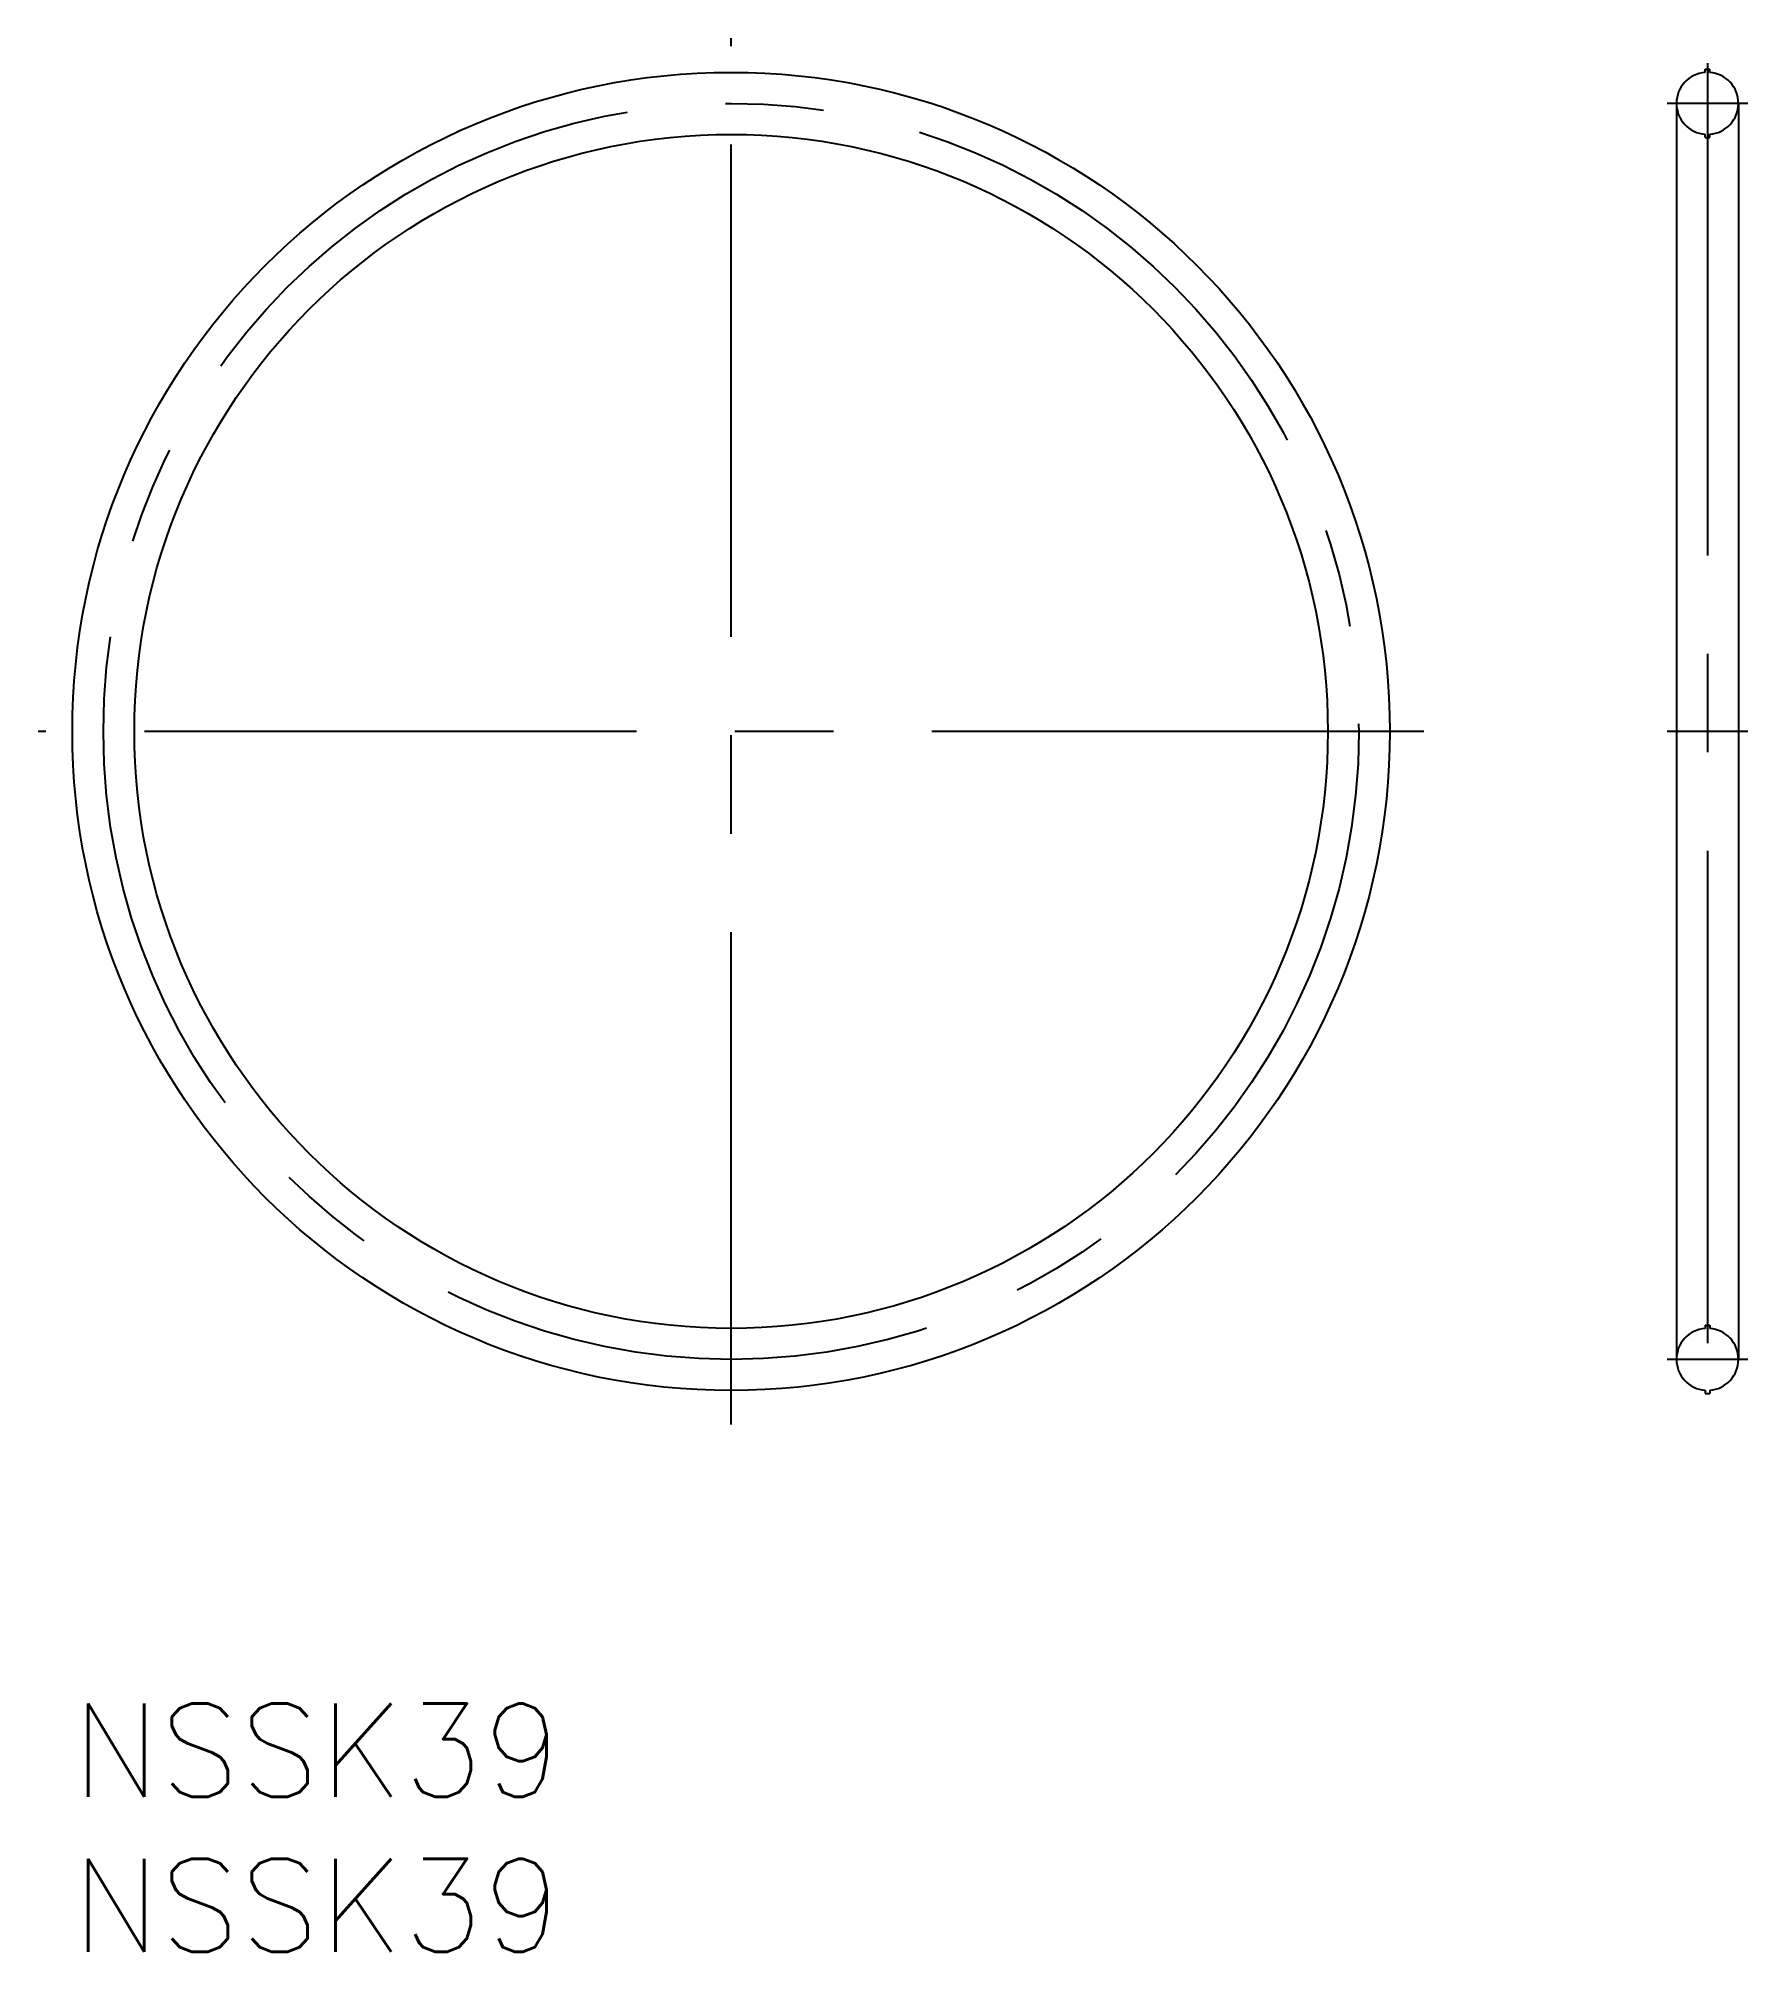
# Model space of a CAD drawing. Extents: x -1.1 to 54, y -8 to 53.7.
import ezdxf

# ---------------------------------------------------------------- set-up
doc = ezdxf.new("R2010")
doc.units = 0
doc.header["$LTSCALE"] = 0.5
doc.linetypes.add('CENTER', pattern=[50.8, 31.75, -6.35, 6.35, -6.35])
for name, color, linetype in [('MSM_CENTER', 1, 'CENTER'), ('MSM_CONTINUOUS', 7, 'CONTINUOUS'), ('MSM_PART_NUMBER', 7, 'CONTINUOUS')]:
    doc.layers.add(name, color=color, linetype=linetype)
doc.styles.get("Standard").update_dxf_attribs({"font": 'txt.shx', "height": 1, "bigfont": 'bigfont.shx'})

# ---------------------------------------------------------------- blocks, each defined once
blk = doc.blocks.new('*U1')
at = {"layer": 'MSM_PART_NUMBER'}
blk.add_text('NSSK39', height=3, dxfattribs=at).set_placement((0, -3))
blk = doc.blocks.new('*U2')
at = {"layer": 'MSM_PART_NUMBER'}
blk.add_text('NSSK39', height=3, dxfattribs=at).set_placement((0, -8))

msp = doc.modelspace()

# ---------------------------------------------------------------- linework, layer by layer
at = {"layer": 'MSM_CENTER'}
for p, q in [((21.25, 9), (21.25, 53.7)), ((52.745, 52.9), (52.745, 9.8)), ((54.045, 51.6), (51.445, 51.6)), ((43.6, 31.35), (-1.1, 31.35)), ((54.045, 31.35), (51.445, 31.35)), ((54.045, 11.1), (51.445, 11.1))]:
    msp.add_line(p, q, dxfattribs=at)
msp.add_circle((21.25, 31.35), 20.25, dxfattribs=at)
at = {"layer": 'MSM_CONTINUOUS'}
for p, q in [((52.67, 52.597), (52.67, 52.7)), ((52.67, 52.7), (52.82, 52.7)), ((52.82, 52.597), (52.82, 52.7)), ((51.745, 51.6), (51.745, 11.1)), ((53.745, 51.6), (53.745, 11.1)), ((52.67, 50.5), (52.67, 50.603)), ((52.82, 50.5), (52.82, 50.603)), ((52.67, 50.5), (52.82, 50.5)), ((52.67, 12.2), (52.67, 12.097)), ((52.67, 12.2), (52.82, 12.2)), ((52.82, 12.2), (52.82, 12.097)), ((52.67, 10.103), (52.67, 10)), ((52.67, 10), (52.82, 10)), ((52.82, 10.103), (52.82, 10))]:
    msp.add_line(p, q, dxfattribs=at)
for radius in [21.25, 19.25]:
    msp.add_circle((21.25, 31.35), radius, dxfattribs=at)
for centre, start, end in [((52.745, 51.6), 94.30122, 265.69878), ((52.745, 51.6), 274.30122, 85.69878), ((52.745, 11.1), 94.30122, 265.69878), ((52.745, 11.1), 274.30122, 85.69878)]:
    msp.add_arc(centre, 1, start, end, dxfattribs=at)

# ---------------------------------------------------------------- block references
for name in ['*U1', '*U2']:
    msp.add_blockref(name, (0, 0), dxfattribs=at)

doc.saveas('drawing.dxf')
